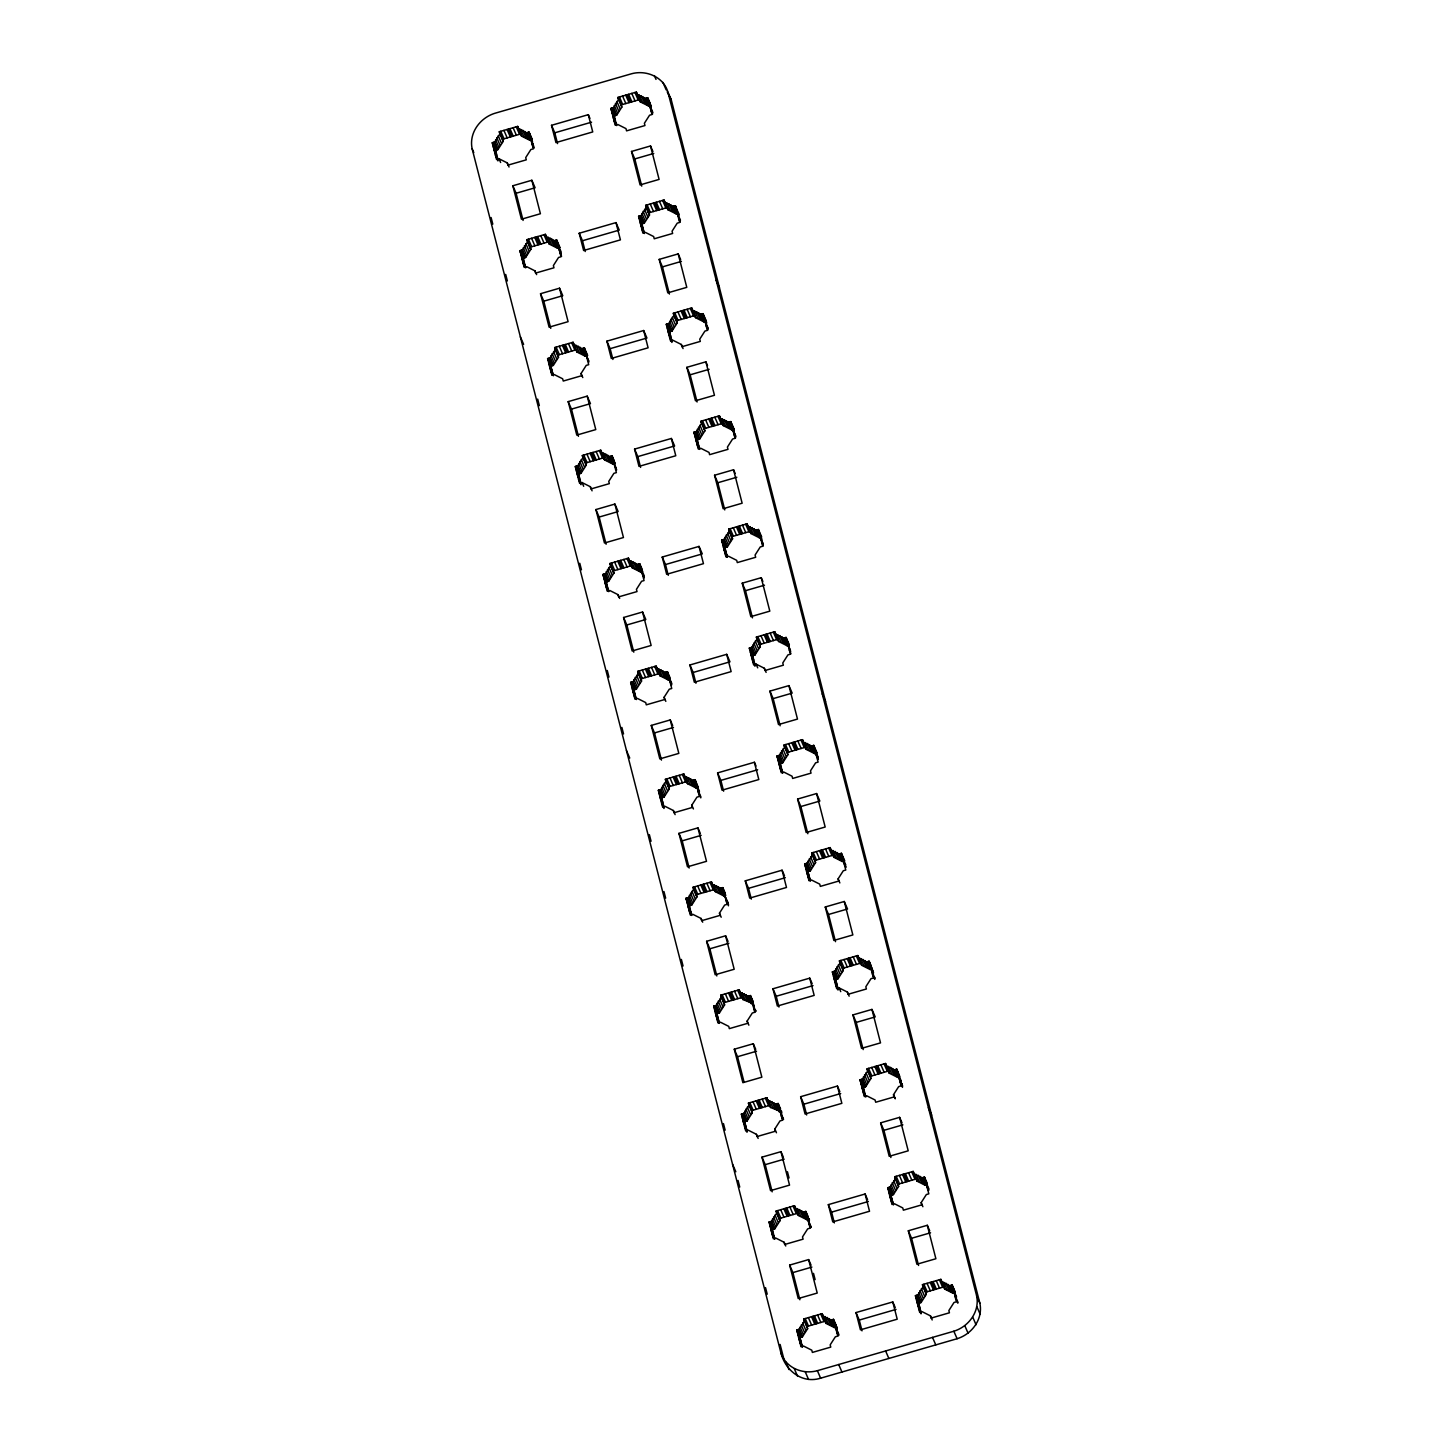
<?xml version="1.0" encoding="UTF-8"?>
<svg xmlns="http://www.w3.org/2000/svg" width="1452" height="1452" viewBox="0 0 1452 1452"><rect width="100%" height="100%" fill="white"/><g stroke="black" fill="none" stroke-linecap="round" stroke-linejoin="round"><path stroke-width="1.5" d="M494.715 142.024L492.264 142.732L495.513 150.228L497.982 149.52L494.715 142.024L499.887 133.947L499.307 131.715L517.711 126.397L521.05 134.237M497.982 149.52L503.136 141.443L502.573 139.21L520.959 133.893L521.54 136.125L529.835 140.299L532.303 139.592L529.054 132.096L526.586 132.804L518.273 128.629L517.711 126.397M522.393 249.962L519.943 250.67L523.192 258.166L525.66 257.44L522.393 249.962L527.566 241.885L526.985 239.634L545.389 234.316L548.929 242.938M525.66 257.44L530.815 249.381L526.985 239.634M613.397 107.702L610.929 108.428L614.196 115.924L616.646 115.198L613.397 107.702L618.552 99.643L617.989 97.393L636.375 92.075L639.715 99.916M616.646 115.198L621.819 107.139L621.238 104.889L639.624 99.571L640.205 101.803L648.518 105.996L650.968 105.27L651.313 106.577L648.046 99.099M550.09 368.264L553.357 375.759L550.871 366.085L553.339 365.378L550.072 357.882L555.245 349.823L554.664 347.572L573.068 342.255L575.591 348.226M553.339 365.378L558.494 357.301L557.931 355.068L576.317 349.75L576.898 351.983L585.21 356.176L587.28 355.558L584.013 348.081M641.076 215.64L638.608 216.348L641.875 223.844L644.325 223.136L641.076 215.64L646.231 207.563L645.668 205.331L664.054 200.013L667.593 208.616M644.325 223.136L649.498 215.059L645.668 205.331M577.751 465.82L575.301 466.528L578.549 474.024L581.018 473.316L577.751 465.82L582.924 457.743L582.343 455.511L600.747 450.193L604.086 458.033M581.018 473.316L586.172 465.239L585.61 463.006L603.996 457.689L604.577 459.921L612.889 464.095L614.958 463.497L611.709 456.001M668.773 333.96L672.022 341.456L669.553 331.782L672.004 331.074L668.755 323.578L673.909 315.501L673.347 313.269L691.733 307.951L695.562 317.679L703.875 321.854L706.325 321.146L703.077 313.65L700.608 314.358L692.314 310.183L691.733 307.951M672.004 331.074L677.177 322.997L676.596 320.765L695 315.429M605.43 573.758L602.979 574.466L606.228 581.962L608.697 581.254L605.43 573.758L610.602 565.681L610.022 563.449L628.426 558.131L631.965 566.734M608.697 581.254L613.869 573.177L610.022 563.449M696.434 431.516L693.965 432.224L697.232 439.72L699.683 438.994L696.434 431.516L701.588 423.44L701.026 421.189L719.412 415.871L722.769 423.712M699.683 438.994L704.855 430.935L704.274 428.685L722.679 423.367L723.241 425.618L731.554 429.792L734.022 429.084L730.755 421.588L728.287 422.296L719.992 418.122L719.412 415.871M633.145 692.078L636.393 699.555L633.907 689.882L636.375 689.174L633.126 681.678L638.281 673.619L637.7 671.368L656.104 666.051L659.444 673.891M636.375 689.174L641.548 681.097L640.967 678.864L659.353 673.547L659.934 675.779L668.247 679.972L670.316 679.373L667.067 671.877M724.112 539.436L721.644 540.144L724.911 547.64L727.361 546.932L724.112 539.436L729.267 531.359L728.704 529.127L747.09 523.809L750.648 532.43M727.361 546.932L732.534 538.855L728.704 529.127M660.805 789.616L658.337 790.324L661.586 797.82L664.054 797.112L660.805 789.616L665.96 781.539L665.379 779.307L683.783 773.989L687.613 783.717L695.925 787.892L697.995 787.293L694.746 779.797M664.054 797.112L669.227 789.035L668.646 786.803L687.032 781.485M751.809 657.756L755.058 665.252L752.59 655.578L755.04 654.87L751.791 647.374L756.946 639.297L756.383 637.065L774.769 631.747L778.127 639.588M755.04 654.87L760.213 646.793L759.632 644.561L778.036 639.243L778.599 641.475L786.911 645.65L788.981 645.051L785.732 637.555M688.484 897.554L686.016 898.262L689.283 905.758L691.733 905.05L688.484 897.554L693.639 889.477L693.076 887.245L711.462 881.927L715.001 890.53M691.733 905.05L696.906 896.973L696.325 894.722L714.711 889.404L715.292 891.655L723.604 895.83L725.673 895.231L722.424 887.735M779.47 755.312L777.001 756.02L780.268 763.516L782.719 762.79L779.47 755.312L784.625 747.236L784.062 744.985L802.448 739.667L806.277 749.413L814.59 753.588L816.677 752.989L813.41 745.493M782.719 762.79L787.892 754.731L787.311 752.481L805.715 747.163M716.181 1015.874L719.43 1023.351L716.961 1013.696L719.412 1012.97L716.163 1005.474L721.317 997.415L720.755 995.164L739.141 989.847L742.48 997.687M719.412 1012.97L724.584 1004.911L724.003 1002.66L742.408 997.342L742.97 999.575L752.517 1003.405M807.149 863.232L804.68 863.958L807.947 871.436L810.416 870.728L807.149 863.232L812.321 855.174L811.741 852.923L830.127 847.605L833.684 856.226M810.416 870.728L815.57 862.651L814.989 860.419L833.394 855.101L833.956 857.333L842.269 861.526L844.356 860.909L841.089 853.431M743.841 1113.412L741.373 1114.12L744.64 1121.616L747.09 1120.908L743.841 1113.412L748.996 1105.335L748.433 1103.103L766.819 1097.785L770.649 1107.513L780.196 1111.343L776.929 1103.847M747.09 1120.908L752.263 1112.831L751.682 1110.598L770.086 1105.281M834.846 981.552L838.113 989.048L835.626 979.374L838.094 978.666L834.827 971.17L840 963.093L839.419 960.861L857.805 955.543L861.163 963.384M838.094 978.666L843.249 970.589L842.668 968.357L861.072 963.039L861.653 965.271L869.948 969.446L872.035 968.847L868.768 961.351M771.538 1231.732L774.787 1239.228L772.319 1229.554L774.769 1228.846L771.52 1221.35L776.675 1213.273L776.112 1211.041L794.498 1205.723L798.037 1214.326M774.769 1228.846L779.942 1220.769L779.361 1218.537L797.765 1213.219L798.328 1215.451L806.64 1219.626L809.109 1218.918L809.436 1220.224L805.461 1211.531M862.506 1079.108L860.038 1079.816L863.305 1087.312L865.773 1086.604L862.506 1079.108L867.679 1071.032L867.098 1068.799L885.484 1063.481L889.332 1073.209L897.626 1077.384L899.714 1076.785L896.447 1069.289M865.773 1086.604L870.928 1078.527L870.365 1076.277L888.751 1070.959M799.199 1329.288L796.731 1329.996L799.998 1337.492L802.448 1336.766L799.199 1329.288L804.354 1321.211L803.791 1318.961L822.177 1313.643L822.758 1315.893L831.052 1320.068L834.319 1327.564L836.788 1326.856L837.114 1328.163L833.865 1320.667M802.448 1336.766L807.621 1328.707L807.04 1326.456L825.444 1321.139M890.203 1197.428L893.47 1204.906L890.983 1195.232L893.452 1194.524L890.185 1187.028L895.358 1178.97L894.777 1176.719L913.181 1171.401L916.72 1180.022M893.452 1194.524L898.606 1186.447L898.044 1184.215L916.43 1178.897L917.011 1181.129L925.305 1185.322L927.392 1184.723L924.125 1177.227M917.864 1294.966L915.413 1295.674L918.662 1303.17L921.131 1302.462L917.864 1294.966L923.036 1286.889L922.456 1284.657L940.86 1279.339L944.199 1287.18M921.131 1302.462L926.285 1294.385L925.723 1292.153L944.109 1286.835L944.689 1289.067L952.984 1293.242L955.071 1292.643L951.804 1285.147M780.777 1352.284C785.223 1367.675 802.593 1374.844 817.367 1370.688L953.837 1331.23C968.738 1326.638 980.009 1311.501 976.597 1295.674L667.956 92.22C663.528 76.829 646.14 69.66 631.366 73.816L494.896 113.274C479.995 117.866 468.742 133.003 472.154 148.83L780.777 1352.284C784.969 1370.143 801.794 1384.119 820.634 1378.184L957.104 1338.726C972.005 1334.134 983.258 1318.997 979.846 1303.17L671.223 99.716L667.956 92.22M550.072 357.882L547.622 358.608L551.905 375.324L554.374 374.616L562.668 378.79L563.249 381.041L581.635 375.723L581.072 373.473L586.227 365.396L588.695 364.688L584.412 347.972L581.943 348.68L573.631 344.505L573.068 342.255M633.126 681.678L630.658 682.404L634.941 699.12L637.41 698.412L645.723 702.587L646.285 704.837L664.689 699.519L664.108 697.269L669.281 689.21L671.731 688.484L667.448 671.768L664.98 672.476L656.685 668.301L656.104 666.051M658.337 790.324L662.62 807.058L665.089 806.35L673.401 810.525L673.964 812.757L692.368 807.439L691.787 805.207L696.96 797.13L699.41 796.422L695.127 779.688L692.658 780.414L684.364 776.221L683.783 773.989M686.016 898.262L690.299 914.996L692.767 914.288L701.08 918.463L701.643 920.695L720.047 915.377L719.466 913.145L724.639 905.068L727.089 904.36L722.806 887.626L720.337 888.334L712.043 884.159L711.462 881.927M804.68 863.958L808.982 880.674L811.432 879.966L819.745 884.141L820.326 886.392L838.712 881.074L838.131 878.823L843.303 870.746L845.772 870.038L841.47 853.322L839.02 854.03L830.707 849.856L830.127 847.605M716.163 1005.474L713.694 1006.2L717.978 1022.916L720.446 1022.208L728.759 1026.382L729.321 1028.633L747.726 1023.315L747.145 1021.065L752.317 1013.006L754.768 1012.28L750.484 995.564L748.016 996.272L739.721 992.097L739.141 989.847M741.373 1114.12L745.675 1130.854L748.125 1130.146L756.438 1134.321L757 1136.571L775.404 1131.235L774.823 1129.003L779.996 1120.926L782.447 1120.218L778.163 1103.484L775.695 1104.21L767.4 1100.017L766.819 1097.785M860.038 1079.816L864.339 1096.55L866.79 1095.824L875.102 1100.017L875.683 1102.249L894.069 1096.932L893.506 1094.699L898.661 1086.622L901.129 1085.914L896.828 1069.18L894.378 1069.888L886.065 1065.714L885.484 1063.481M890.185 1187.028L887.735 1187.754L892.018 1204.47L894.486 1203.762L902.781 1207.937L903.362 1210.188L921.748 1204.87L921.185 1202.619L926.34 1194.56L928.808 1193.834L924.507 1177.118L922.056 1177.826L913.744 1173.652L913.181 1171.401M588.314 114.672L592.743 131.932L555.953 142.586L551.524 125.308L588.314 114.672L589.948 118.411M636.375 92.075L636.956 94.326L645.251 98.5L647.719 97.792L650.169 103.401M551.524 125.308L554.791 132.804L591.563 122.168M509.035 167.034L507.311 162.933L499.016 158.758L496.548 159.466L492.264 142.732M512.846 185.765L531.849 180.266L535.098 187.762L516.113 193.261L512.846 185.765L521.431 219.216L540.416 213.734L531.849 180.266M650.514 145.962L659.099 179.413L640.096 184.912L631.529 151.444L650.514 145.962L652.946 151.589M631.529 151.444L634.778 158.94L653.763 153.458M530.252 247.13L548.638 241.812L549.219 244.063L557.514 248.238L559.601 247.639L556.334 240.143M579.203 233.246L615.993 222.61L619.242 230.106L582.47 240.742L579.203 233.246L583.631 250.506L620.421 239.87L615.993 222.61M648.917 212.827L667.321 207.509L667.884 209.741L676.196 213.916L678.647 213.208M545.389 234.316L545.952 236.567L554.265 240.742L556.733 240.034L559.982 247.53M664.054 200.013L664.635 202.245L672.929 206.438L675.398 205.712L678.991 214.515M540.525 293.703L559.528 288.204L562.777 295.7L543.792 301.181L540.525 293.703L549.11 327.154L568.095 321.672L559.528 288.204M678.193 253.9L686.778 287.351L667.793 292.85L659.208 259.382L678.193 253.9L680.643 259.509M659.208 259.382L662.457 266.878L681.442 261.378M606.882 341.166L643.672 330.53L646.939 338.026L610.149 348.661L606.882 341.166L611.31 358.444L648.1 347.808L643.672 330.53M683.057 348.589L681.351 344.487L673.038 340.312L670.57 341.02L666.287 324.286L668.755 323.578M568.204 401.623L587.207 396.142L590.456 403.638L571.471 409.119L568.204 401.623L576.789 435.092L595.774 429.592L587.207 396.142M705.872 361.82L714.457 395.289L695.472 400.77L686.887 367.32L705.872 361.82L707.505 365.577M686.887 367.32L690.136 374.816L709.12 369.316M634.56 449.104L671.35 438.468L674.617 445.964L637.827 456.6L634.56 449.104L638.989 466.382L675.779 455.746L671.35 438.468M600.747 450.193L601.309 452.425L609.622 456.6L612.091 455.892L613.706 459.649M592.071 490.83L590.347 486.729L582.052 482.554L579.584 483.262L575.301 466.528M595.901 509.561L614.886 504.062L618.135 511.558L599.15 517.057L595.901 509.561L604.468 543.012L623.452 537.53L614.886 504.062M733.55 469.758L742.135 503.209L723.15 508.708L714.565 475.24L733.55 469.758L735.184 473.497M714.565 475.24L717.814 482.736L736.817 477.254M613.288 570.926L631.674 565.608L632.255 567.859L640.568 572.034L642.637 571.435L639.388 563.939M731.953 536.623L750.357 531.305L750.92 533.537L759.233 537.712L761.701 537.004L758.434 529.508L755.966 530.234L747.671 526.041L747.09 523.809M662.239 557.042L699.029 546.406L702.296 553.902L665.506 564.538L662.239 557.042L666.668 574.302L703.458 563.666L699.029 546.406M628.426 558.131L628.988 560.363L637.301 564.538L639.769 563.83L642.201 569.456M623.58 617.499L642.564 612L645.813 619.496L626.828 624.977L623.58 617.499L632.146 650.95L651.131 645.468L642.564 612M761.229 577.696L769.814 611.147L750.829 616.646L742.244 583.178L761.229 577.696L762.863 581.435M742.244 583.178L745.493 590.674L764.496 585.192M689.918 664.98L726.708 654.326L729.975 661.822L693.185 672.457L689.918 664.98L694.346 682.24L731.136 671.604L726.708 654.326M766.111 672.385L764.387 668.283L756.075 664.108L753.624 664.816L749.323 648.082L751.791 647.374M774.769 631.747L775.35 633.98L783.663 638.154L786.113 637.446L789.38 644.942M670.243 719.938L678.828 753.388L659.825 758.888L651.258 725.419L670.243 719.938L672.675 725.546M769.923 691.116L788.908 685.616L792.175 693.112L773.172 698.612L769.923 691.116L778.508 724.566L797.493 719.085L788.908 685.616M651.258 725.419L654.507 732.915L673.492 727.434M754.387 762.264L758.815 779.543L722.025 790.178L717.597 772.9L754.387 762.264L756.02 766.021M802.448 739.667L803.029 741.918L811.341 746.092L813.792 745.384L817.059 752.88M717.597 772.9L720.864 780.396L757.654 769.76M697.922 827.876L706.507 861.326L687.504 866.808L678.937 833.357L697.922 827.876L700.354 833.484M797.602 799.054L816.587 793.554L819.854 801.05L800.869 806.532L797.602 799.054L806.187 832.504L825.172 827.023L816.587 793.554M678.937 833.357L682.186 840.853L701.171 835.354M782.065 870.202L786.494 887.462L749.704 898.098L745.275 880.838L782.065 870.202L784.516 875.81M745.275 880.838L748.542 888.334L785.332 877.698M725.601 935.796L734.186 969.264L715.183 974.746L706.616 941.295L725.601 935.796L728.033 941.422M825.28 906.974L844.265 901.492L847.532 908.988L828.548 914.47L825.28 906.974L833.865 940.442L852.85 934.943L844.265 901.492M706.616 941.295L709.865 948.791L728.85 943.292M809.744 978.14L814.173 995.4L777.383 1006.036L772.954 988.776L809.744 978.14L812.194 983.748M849.148 996.181L847.423 992.079L839.111 987.904L836.661 988.612L832.359 971.878L834.827 971.17M857.805 955.543L858.386 957.776L866.699 961.95L869.149 961.242L870.783 964.999M772.954 988.776L776.221 996.253L813.011 985.618M753.279 1043.734L761.864 1077.184L742.88 1082.684L734.295 1049.215L753.279 1043.734L755.73 1049.36M852.959 1014.912L871.944 1009.412L875.211 1016.908L856.226 1022.408L852.959 1014.912L861.544 1048.362L880.529 1042.881L871.944 1009.412M734.295 1049.215L737.543 1056.711L756.528 1051.23M837.423 1086.06L841.851 1103.338L805.061 1113.974L800.633 1096.696L837.423 1086.06L839.873 1091.686M800.633 1096.696L803.9 1104.192L840.69 1093.556M780.958 1151.672L789.543 1185.122L770.558 1190.622L761.973 1157.153L780.958 1151.672L783.408 1157.28M899.623 1117.35L908.208 1150.819L889.223 1156.3L880.638 1122.85L899.623 1117.35L902.073 1122.977M761.973 1157.153L765.222 1164.649L784.207 1159.15M880.638 1122.85L883.905 1130.328L902.89 1124.846M865.102 1193.998L869.53 1211.258L832.758 1221.894L828.33 1204.634L865.102 1193.998L867.552 1199.624M785.75 1245.997L784.116 1242.259L775.804 1238.084L773.353 1238.792L769.052 1222.058L771.52 1221.35M794.498 1205.723L795.079 1207.955L803.373 1212.13L805.842 1211.422L808.292 1217.048M828.33 1204.634L831.579 1212.13L868.369 1201.494M808.637 1259.592L817.222 1293.06L798.237 1298.542L789.652 1265.091L808.637 1259.592L811.087 1265.218M927.302 1225.288L935.887 1258.739L916.902 1264.238L908.317 1230.77L927.302 1225.288L929.752 1230.897M789.652 1265.091L792.901 1272.587L811.904 1267.088M908.317 1230.77L911.584 1238.266L930.569 1232.784M892.78 1301.936L897.209 1319.196L860.437 1329.832L856.008 1312.572L892.78 1301.936L895.231 1307.544M831.052 1320.068L833.521 1319.36L835.971 1324.968M940.86 1279.339L941.422 1281.572L949.735 1285.746L952.185 1285.038L954.636 1290.665M856.008 1312.572L859.257 1320.068L896.047 1309.414M536.623 274.61L534.989 270.871L526.695 266.678L524.226 267.404L519.943 250.67M619.659 598.405L618.044 594.667L609.731 590.474L607.263 591.2L602.979 574.466M932.184 1319.977L930.46 1315.875L922.165 1311.701L919.697 1312.408L915.413 1295.674M822.467 1314.768L826.007 1323.389L834.319 1327.564M667.194 91.857L671.223 99.716M662.929 82.401L666.196 89.879M654.38 75.649L656.014 79.406M647.338 97.901L649.77 103.509M648.79 101.967L651.24 107.593M649.534 104.853L652.783 112.33M646.485 98.137L649.752 105.633M649.861 106.159L651.494 109.898M650.206 107.466L652.638 113.074M645.632 98.391L648.899 105.887M650.932 110.334L652.565 114.073M645.251 98.5L648.518 105.996M643.454 97.066L646.703 104.562M641.439 95.886L644.706 103.364M639.261 94.961L642.528 102.457M636.666 93.2L640.205 101.803M634.941 92.492L638.19 99.988M716.181 280.254L719.448 287.75M631.783 93.418L635.032 100.896M628.607 94.326L631.874 101.822M627.173 94.743L630.44 102.239M675.017 205.821L677.449 211.447M676.469 209.905L678.919 215.513M674.164 206.075L680.462 220.268M625.739 95.16L629.006 102.656M677.884 215.386L680.316 221.013M673.329 206.311L676.578 213.807M678.61 218.272L680.244 222.011M672.929 206.438L676.196 213.916M671.133 205.004L674.381 212.482M622.581 96.068L625.83 103.564M669.118 203.806L672.385 211.302M666.94 202.899L670.207 210.377M619.423 96.975L622.672 104.471M664.544 201.901L667.884 209.741M617.989 97.393L621.329 105.234M662.62 200.43L665.869 207.926M618.262 98.518L621.819 107.139M616.864 101.44L620.131 108.936M659.462 201.338L662.711 208.834M615.43 103.401L618.679 110.897M614.269 105.506L617.517 113.002M656.286 202.264L659.553 209.741M654.852 202.681L658.119 210.159M702.695 313.759L706.67 322.453M612.998 107.829L616.265 115.307M704.147 317.825L706.598 323.451M701.842 314.013L708.14 328.206M612.163 108.065L615.412 115.561M653.418 203.08L656.685 210.576M705.218 322.017L707.995 328.951M701.007 314.249L704.256 321.745M706.289 326.192L707.923 329.949M611.31 108.319L614.577 115.797M700.608 314.358L703.875 321.854M611.256 109.735L614.523 117.231M612 112.603L615.267 120.099M698.811 312.924L702.06 320.42M612.744 115.488L616.338 124.273M613.416 118.102L616.664 125.58L614.196 115.924M614.142 120.97L615.775 124.709M650.26 204.006L653.509 211.502M696.797 311.744L700.064 319.24M694.619 310.819L697.886 318.315M647.102 204.913L650.351 212.409M692.023 309.058L695.562 317.679M645.759 205.676L649.407 214.714M690.299 308.368L693.548 315.846M646.231 207.563L649.498 215.059M644.543 209.378L647.81 216.856M687.141 309.276L690.39 316.772M643.109 211.339L646.358 218.835M641.947 213.426L645.196 220.922M683.983 310.183L687.232 317.679M682.531 310.601L685.798 318.097M731.1 422.895L734.349 430.391M640.695 215.749L643.944 223.245M730.374 421.697L733.623 429.193M731.826 425.763L734.276 431.389M732.57 428.649L735.819 436.126M639.842 216.003L643.091 223.499M681.097 311.018L684.364 318.514M729.521 421.933L732.788 429.429M732.897 429.955L735.347 435.564M733.242 431.262L735.674 436.87M733.968 434.13L735.601 437.869M638.989 216.239L642.256 223.735M728.686 422.187L731.935 429.683M728.287 422.296L731.554 429.792M638.953 217.655L642.201 225.151M639.679 220.541L642.946 228.037M726.49 420.862L729.739 428.358M640.423 223.408L643.672 230.904M640.749 224.715L644.343 233.518L641.875 223.844M641.82 228.908L643.454 232.647M677.939 311.926L681.206 319.422M724.475 419.682L727.742 427.178M722.297 418.757L725.564 426.253M674.781 312.852L678.03 320.347M719.702 416.996L723.15 425.255M719.992 418.122L723.241 425.618M673.347 313.269L676.886 321.872M717.978 416.288L721.227 423.784M673.819 315.157L677.177 322.997M672.222 317.298L675.489 324.794M714.82 417.214L718.068 424.692M670.788 319.259L674.055 326.754M669.626 321.364L672.875 328.86M711.662 418.122L714.91 425.618M710.21 418.539L713.476 426.035M758.053 529.635L761.302 537.113M668.374 323.687L671.623 331.183M759.505 533.701L761.955 539.309M667.521 323.923L670.77 331.419M757.2 529.871L763.026 543.502M708.776 418.956L712.043 426.452M760.921 539.182L763.353 544.809M666.668 324.177L669.935 331.673M756.365 530.125L759.614 537.603M761.647 542.068L763.28 545.807M755.966 530.234L759.233 537.712M666.287 324.286L669.88 333.089M667.357 328.479L670.624 335.957M668.101 331.346L671.35 338.842M754.169 528.8L757.418 536.278M668.428 332.653L671.695 340.149M669.499 336.828L671.949 342.454M705.618 419.864L708.885 427.36M752.154 527.602L755.421 535.098M749.976 526.695L753.243 534.191M822.268 693.947L825.535 701.443M702.459 420.79L705.708 428.267M747.58 525.697L750.92 533.537M701.026 421.189L704.365 429.03M701.316 422.314L704.855 430.935M745.656 524.226L748.923 531.722M699.9 425.236L703.167 432.732M742.498 525.134L745.747 532.63M698.466 427.197L701.733 434.692M697.305 429.302L700.554 436.798M739.34 526.06L742.589 533.556M737.888 526.477L741.155 533.955M696.053 431.625L699.301 439.121M787.184 641.639L788.817 645.378M784.879 637.809L790.378 650.133M695.199 431.861L698.448 439.357M736.454 526.876L739.721 534.372M788.255 645.813L790.705 651.44M784.044 638.045L787.293 645.541M789.325 649.988L790.959 653.745M694.346 432.115L697.613 439.593M783.663 638.154L786.911 645.65M694.31 433.531L697.559 441.027M695.036 436.399L698.303 443.895M781.848 636.72L785.096 644.216M695.78 439.284L699.029 446.762M696.107 440.591L699.701 449.376L697.232 439.72M697.178 444.766L698.811 448.505M733.296 527.802L736.563 535.298M779.833 635.54L783.1 643.036M777.655 634.615L780.922 642.111M730.138 528.71L733.387 536.205M775.059 632.854L778.599 641.475M728.795 529.472L732.443 538.51M773.335 632.164L776.602 639.642M729.267 531.359L732.534 538.855M727.579 533.174L730.846 540.652M770.177 633.072L773.426 640.568M726.145 535.135L729.412 542.631M724.984 537.24L728.251 544.718M767.019 633.98L770.268 641.475M765.585 634.397L768.834 641.893M723.731 539.545L726.98 547.041M814.862 749.559L818.129 757.055M815.607 752.445L818.057 758.053M722.878 539.799L726.145 547.295M764.133 634.814L767.4 642.31M812.557 745.729L815.824 753.225M815.933 753.751L818.383 759.36M816.278 755.058L817.912 758.797M722.025 540.035L725.292 547.531M811.722 745.983L814.971 753.479M811.341 746.092L814.59 753.588M721.989 541.451L725.238 548.947M722.715 544.337L725.982 551.833M723.459 547.204L726.708 554.7M809.526 744.658L812.775 752.154M723.786 548.511L727.053 556.007M724.131 549.818L727.379 557.314L724.911 547.64M724.875 552.704L726.49 556.443M760.975 635.74L764.242 643.218M807.512 743.478L810.779 750.974M805.352 742.553L808.601 750.049M757.817 636.648L761.066 644.143M802.539 740.03L806.187 749.05M803.029 741.918L806.277 749.413M756.383 637.065L759.922 645.668M801.014 740.084L804.281 747.58M756.855 638.953L760.213 646.793M755.258 641.094L758.525 648.59M797.856 741.01L801.105 748.506M753.824 643.054L757.091 650.55M752.662 645.16L755.929 652.656M794.698 741.918L797.947 749.413M529.381 133.403L531.831 139.029M528.655 132.205L531.922 139.701M530.125 136.288L532.557 141.897M530.851 139.156L533.301 144.783M793.264 742.335L796.513 749.831M841.47 853.322L844.737 860.8M527.82 132.459L531.069 139.955M531.196 140.463L533.628 146.089M531.523 141.77L533.973 147.396M751.41 647.483L754.659 654.979M842.541 857.497L845.808 864.993M526.967 132.695L530.234 140.191M532.267 144.637L533.9 148.394M840.236 853.667L846.062 867.298M526.586 132.804L529.835 140.299M750.557 647.737L753.824 655.215M791.812 742.752L795.079 750.248M843.957 862.978L845.59 866.735M749.704 647.973L752.971 655.469M839.401 853.921L842.65 861.399M524.771 131.37L528.038 138.866M839.02 854.03L842.269 861.526M749.323 648.082L752.916 656.885M756.075 664.108L757.708 667.847M750.394 652.275L753.661 659.752M837.205 852.596L840.454 860.092M522.774 130.19L526.023 137.686M751.138 655.142L754.731 663.945M752.553 660.624L754.986 666.25M788.654 743.66L791.921 751.156M835.19 851.398L838.457 858.894M520.596 129.264L523.845 136.76M833.031 850.491L836.279 857.987M517.983 127.504L521.54 136.125M785.496 744.586L788.763 752.063M516.259 126.814L519.526 134.292M830.617 849.493L833.956 857.333M784.062 744.985L787.401 752.844M784.352 746.11L787.892 754.731M828.693 848.022L831.96 855.518M513.101 127.722L516.367 135.218M782.937 749.032L786.204 756.528M825.535 848.93L828.783 856.426M838.131 878.823L839.855 882.925M781.503 750.993L784.77 758.488M509.942 128.629L513.209 136.125M780.341 753.098L783.608 760.594M822.376 849.856L825.625 857.352M508.509 129.046L511.757 136.542M557.804 244.208L561.053 251.704M820.943 850.273L824.192 857.751M555.499 240.379L561.307 254.009M869.494 962.549L871.926 968.175M507.075 129.464L510.324 136.96M559.202 249.708L560.835 253.447M779.089 755.421L782.338 762.917M559.946 252.575L561.579 256.332M870.22 965.435L873.487 972.913L872.743 970.045M554.646 240.633L557.913 248.129M867.915 961.605L873.414 973.929M554.265 240.742L557.514 248.238M778.236 755.657L781.503 763.153M819.491 850.69L822.758 858.168M871.309 969.609L874.884 978.412L874.558 977.105M867.08 961.841L870.329 969.337M872.38 973.784L874.812 979.41M777.401 755.911L780.65 763.407M552.45 239.308L555.717 246.804M866.699 961.95L869.948 969.446M777.346 757.327L780.595 764.823M778.072 760.195L781.339 767.691M503.917 130.39L507.165 137.867M864.884 960.516L868.151 968.012M550.453 238.128L553.702 245.624M778.817 763.08L782.083 770.576M779.161 764.387L782.737 773.19L780.268 763.516M928.372 1107.64L931.621 1115.118M780.232 768.562L781.848 772.319M816.333 851.598L819.6 859.094M862.869 959.336L866.136 966.832M548.275 237.202L551.524 244.698M860.709 958.429L863.958 965.907M500.74 131.297L504.007 138.793M545.861 236.222L549.219 244.063M813.174 852.505L816.441 860.001M499.307 131.715L502.664 139.555M543.955 234.734L547.204 242.23M858.096 956.668L861.653 965.271M499.597 132.822L503.136 141.443M811.741 852.923L815.28 861.544M856.371 955.961L859.638 963.456M812.231 854.811L815.57 862.651M498.199 135.744L501.448 143.24M540.779 235.66L544.046 243.156M810.615 856.97L813.882 864.448M853.213 956.868L856.48 964.364M496.765 137.704L500.014 145.2M809.181 858.931L812.448 866.427M495.586 139.809L498.853 147.305M537.621 236.567L540.888 244.063M808.02 861.036L811.287 868.514M850.055 957.776L853.304 965.271M536.187 236.985L539.436 244.48M584.412 347.972L587.661 355.45M494.333 142.133L497.6 149.629M848.621 958.193L851.87 965.689M583.178 348.317L588.659 360.64M896.828 1069.18L899.605 1076.113M493.48 142.387L496.747 149.865M534.753 237.402L538.002 244.898M586.554 356.321L588.986 361.947M806.767 863.341L810.016 870.837M897.899 1073.355L901.166 1080.851M582.325 348.571L585.592 356.049M898.643 1076.241L901.093 1081.849M492.645 142.623L495.894 150.119M581.943 348.68L585.21 356.176M805.914 863.595L809.181 871.091M847.188 958.61L850.436 966.106M895.612 1069.525L898.861 1077.021M898.988 1077.547L902.236 1085.043M899.314 1078.854L902.581 1086.35L901.91 1083.736M492.591 144.038L495.858 151.534M499.016 158.758L500.631 162.497M900.058 1081.722L902.491 1087.348M493.335 146.924L496.584 154.402M805.08 863.831L808.328 871.327M894.759 1069.779L898.008 1077.275M580.128 347.246L583.395 354.742M894.378 1069.888L897.626 1077.384M494.061 149.792L497.655 158.595M805.025 865.265L808.274 872.743M494.733 152.406L498 159.901L495.513 150.228M805.751 868.133L809.018 875.629M495.477 155.273L497.927 160.9M531.595 238.31L534.844 245.805M806.495 871L809.762 878.496M892.563 1068.454L895.83 1075.95M578.132 346.066L581.381 353.544M806.84 872.307L810.089 879.803M807.167 873.614L810.434 881.11L807.947 871.436M807.911 876.5L809.526 880.239M844.011 959.536L847.278 967.014M890.566 1067.274L893.815 1074.77M575.954 345.14L579.203 352.636M528.419 239.235L531.686 246.713M888.388 1066.349L891.637 1073.845M573.358 343.38L576.898 351.983M840.853 960.444L844.12 967.939M885.575 1063.826L889.241 1072.847M527.076 239.997L530.724 249.018M571.634 342.672L574.883 350.168M886.065 1065.714L889.332 1073.209M527.566 241.885L530.815 249.381M839.419 960.861L842.959 969.464M884.05 1063.88L887.317 1071.376M839.909 962.749L843.249 970.589M525.878 243.682L529.127 251.178M568.458 343.579L571.725 351.075M581.072 373.473L582.797 377.574M838.294 964.89L841.561 972.386M880.892 1064.806L884.159 1072.302M524.444 245.642L527.693 253.138M893.506 1094.699L895.122 1098.438M893.597 1095.044L895.212 1098.783M836.86 966.869L840.127 974.346M523.283 247.748L526.532 255.243M565.3 344.505L568.567 352.001M835.699 968.956L838.966 976.452M877.734 1065.714L880.983 1073.209M563.866 344.923L567.133 352.4M612.417 457.199L614.868 462.825M522.012 250.071L525.279 257.567M976.597 1295.674L979.846 1303.17M613.161 460.084L614.795 463.823M613.887 462.952L616.338 468.579M876.3 1066.131L879.549 1073.627M924.507 1177.118L926.957 1182.727M521.177 250.307L524.426 257.803M562.432 345.34L565.681 352.818M610.856 456.255L614.105 463.751M614.232 464.259L616.683 469.885M834.446 971.279L837.695 978.775M925.596 1181.293L928.844 1188.789M520.324 250.561L523.573 258.057M610.003 456.491L613.27 463.987M923.29 1177.463L928.772 1189.787M609.622 456.6L612.889 464.095M833.593 971.533L836.86 979.011M874.866 1066.548L878.115 1074.044M926.993 1186.774L928.627 1190.531M520.27 251.976L523.537 259.472M832.758 971.769L836.007 979.265M922.437 1177.717L925.686 1185.195M521.014 254.844L524.263 262.34M607.807 455.166L611.074 462.662M922.056 1177.826L925.305 1185.322M521.74 257.73L525.007 265.226M832.359 971.878L835.953 980.681M839.111 987.904L840.744 991.643M522.085 259.037L525.678 267.84L523.192 258.166M833.448 976.071L836.697 983.548M523.156 263.211L524.789 266.968M559.274 346.248L562.523 353.743M920.241 1176.392L923.508 1183.888M976.942 1306.854L980.209 1314.332M605.811 453.986L609.06 461.482M834.174 978.938L837.768 987.741M472.154 148.83L473.788 152.587M835.59 984.438L838.022 990.046M871.69 1067.456L874.957 1074.952M918.245 1175.212L921.494 1182.69M603.633 453.078L606.9 460.556M916.067 1174.287L919.316 1181.783M556.098 347.155L559.365 354.651M601.037 451.318L604.486 459.576M601.309 452.425L604.577 459.921M868.532 1068.382L871.799 1075.859M554.664 347.572L558.221 356.194M599.313 450.61L602.562 458.106M913.653 1173.289L917.011 1181.129M555.154 349.46L558.494 357.301M867.098 1068.799L870.438 1076.64M867.388 1069.906L870.928 1078.527M911.729 1171.818L914.996 1179.314M553.557 351.62L556.806 359.098M972.786 1317.254L976.053 1324.75M596.137 451.518L599.404 459.014M865.991 1072.828L869.24 1080.324M552.123 353.58L555.372 361.076M908.571 1172.726L911.838 1180.222M921.185 1202.619L922.891 1206.721M864.539 1074.789L867.806 1082.284M550.961 355.686L554.21 363.163M592.979 452.425L596.246 459.921M863.377 1076.894L866.644 1084.39M905.413 1173.652L908.662 1181.148M591.545 452.842L594.812 460.338M549.691 357.991L552.958 365.487M640.84 568.004L644.089 575.5M903.979 1174.069L907.228 1181.565M548.856 358.245L552.105 365.741M638.535 564.193L644.361 577.805M952.53 1286.345L954.98 1291.971M590.111 453.26L593.36 460.756M642.238 573.504L643.871 577.243M862.125 1079.217L865.374 1086.713M953.274 1289.231L956.523 1296.727M548.003 358.481L551.252 365.977M637.682 564.429L640.949 571.925M954 1292.098L956.451 1297.725M637.301 564.538L640.568 572.034M861.272 1079.453L864.539 1086.949M902.545 1174.486L905.794 1181.964M950.969 1285.401L954.218 1292.897M547.622 358.608L551.216 367.392M954.672 1294.712L957.939 1302.208M950.116 1285.637L953.383 1293.133M955.416 1297.598L957.848 1303.206M548.693 362.782L551.942 370.278M860.437 1079.707L863.686 1087.203M549.419 365.65L552.686 373.146M635.486 563.104L638.753 570.6M949.735 1285.746L952.984 1293.242M549.763 366.957L553.012 374.453M860.383 1081.123L863.631 1088.619M861.127 1083.991L864.376 1091.487M550.834 371.149L552.468 374.888M586.953 454.186L590.202 461.663M947.92 1284.312L951.187 1291.808M633.489 561.924L636.738 569.42M861.853 1086.876L865.12 1094.372M862.198 1088.183L865.791 1096.986L863.305 1087.312M863.268 1092.358L864.902 1096.115M899.369 1175.394L902.636 1182.89M964.836 1325.767L968.103 1333.263M945.924 1283.132L949.172 1290.628M631.311 560.998L634.578 568.494M943.746 1282.225L946.994 1289.703M583.795 455.093L587.044 462.589M628.916 560.018L632.255 567.859M896.211 1176.302L899.478 1183.797M582.343 455.511L585.7 463.351M941.132 1280.464L944.689 1289.067M582.633 456.636L586.172 465.239M626.992 558.53L630.241 566.026M894.777 1176.719L898.316 1185.34M939.408 1279.756L942.675 1287.252M895.267 1178.607L898.606 1186.447M581.236 459.54L584.484 467.036M623.815 559.456L627.082 566.952M893.67 1180.766L896.919 1188.262M936.25 1280.664L939.517 1288.16M579.802 461.518L583.051 468.996M892.218 1182.727L895.485 1190.223M578.64 463.605L581.889 471.101M620.657 560.363L623.924 567.859M891.056 1184.832L894.323 1192.31M933.091 1281.59L936.358 1289.067M619.224 560.781L622.491 568.277M667.448 671.768L669.88 677.376M953.837 1331.23L957.104 1338.726M577.37 465.929L580.637 473.425M668.519 675.942L671.768 683.438M666.214 672.113L671.695 684.437M931.658 1281.989L934.907 1289.485M520.379 336.882L523.627 344.36M576.535 466.183L579.784 473.661M617.79 561.198L621.039 568.694M669.59 680.117L671.55 685.181M889.804 1187.155L893.053 1194.633M665.361 672.367L668.628 679.845M575.682 466.419L578.931 473.915M888.951 1187.391L892.218 1194.887M930.224 1282.406L933.473 1289.902M664.98 672.476L668.247 679.972M575.627 467.834L578.894 475.33M582.052 482.554L583.686 486.293M576.371 470.72L579.62 478.216M888.116 1187.627L891.365 1195.123M663.183 671.042L666.432 678.538M577.116 473.588L580.364 481.084M887.735 1187.754L891.31 1196.539M577.442 474.895L581.036 483.697L578.549 474.024M888.805 1191.929L892.054 1199.425M578.513 479.087L580.963 484.696M614.632 562.106L617.88 569.601M889.532 1194.796L892.798 1202.292M661.168 669.862L664.417 677.34M889.876 1196.103L893.125 1203.599M890.947 1200.296L892.581 1204.035M927.048 1283.332L930.315 1290.81M658.99 668.936L662.257 676.432M611.473 563.031L614.722 570.509M656.395 667.176L659.934 675.779M923.889 1284.24L927.156 1291.736M610.112 563.793L613.779 572.814M654.67 666.468L657.919 673.964M610.602 565.681L613.869 573.177M922.456 1284.657L925.813 1292.498M922.746 1285.782L926.285 1294.385M608.914 567.478L612.163 574.974M651.512 667.375L654.761 674.871M664.108 697.269L665.833 701.37M921.348 1288.686L924.597 1296.182M607.481 569.438L610.729 576.934M919.915 1290.665L923.163 1298.142M606.319 571.543L609.568 579.039M648.336 668.301L651.603 675.797M918.735 1292.752L922.002 1300.248M646.902 668.719L650.169 676.215M695.127 779.688L697.904 786.621M605.048 573.867L608.315 581.363M696.198 783.88L699.447 791.376M696.942 786.748L699.374 792.375M604.213 574.103L607.462 581.599M645.468 669.136L648.717 676.614M693.893 780.051L697.16 787.547M697.269 788.055L698.902 791.812M697.613 789.362L700.862 796.858M917.482 1295.075L920.75 1302.571M698.339 792.247L700.79 797.856M603.36 574.357L606.627 581.853M693.04 780.287L696.307 787.783M692.658 780.414L695.925 787.892M916.629 1295.329L919.896 1302.825M603.306 575.772L606.573 583.268M604.05 578.64L607.299 586.136M915.795 1295.565L919.043 1303.061M604.794 581.526L608.043 589.022M690.862 778.98L694.11 786.458M605.121 582.833L608.388 590.329M915.74 1296.981L919.007 1304.477M605.466 584.14L608.715 591.636L606.228 581.962M916.484 1299.867L919.733 1307.363M606.192 587.007L607.825 590.764M642.31 670.044L645.559 677.539M932.511 1337.401L935.778 1344.897M688.847 777.782L692.114 785.278M917.21 1302.734L920.804 1311.537M917.882 1305.348L921.149 1312.844L918.662 1303.17M918.626 1308.234L921.058 1313.842M686.669 776.874L689.936 784.352M639.152 670.951L642.401 678.447M683.874 774.333L687.522 783.372M684.364 776.221L687.613 783.717M637.7 671.368L641.258 679.99M682.349 774.406L685.598 781.902M638.19 673.256L641.548 681.097M636.593 675.416L639.842 682.912M679.191 775.314L682.44 782.809M691.787 805.207L693.421 808.945M635.159 677.376L638.408 684.872M633.998 679.482L637.246 686.959M676.015 776.239L679.282 783.717M674.581 776.638L677.848 784.134M722.806 887.626L725.256 893.252M632.727 681.805L635.994 689.283M723.876 891.8L725.51 895.557M721.571 887.989L728.214 903.489L727.869 902.182M631.892 682.041L635.141 689.537M673.147 777.056L676.414 784.552M725.292 897.3L728.541 904.796M631.039 682.295L634.306 689.773M720.718 888.225L723.985 895.721M726.018 900.167L728.468 905.794M720.337 888.334L723.604 895.83M630.658 682.404L634.252 691.188M631.729 686.578L634.996 694.074M718.54 886.9L721.789 894.396M632.473 689.446L636.067 698.249M633.871 694.945L635.504 698.684M669.989 777.982L673.238 785.478M716.526 885.72L719.793 893.216M714.348 884.794L717.615 892.29M666.831 778.889L670.08 786.385M711.952 883.814L715.292 891.655M665.379 779.307L668.737 787.147M665.669 780.432L669.227 789.035M710.028 882.344L713.277 889.822M664.272 783.336L667.539 790.832M706.87 883.252L710.119 890.748M719.466 913.145L721.19 917.228M662.838 785.314L666.087 792.792M673.401 810.525L675.107 814.626M661.676 787.401L664.925 794.897M703.694 884.159L706.961 891.655M702.26 884.577L705.527 892.072M750.484 995.564L752.935 1001.172M750.811 996.871L753.261 1002.479M660.406 789.725L663.673 797.221M750.103 995.673L754.005 1005.365M749.25 995.909L753.915 1006.363M659.571 789.979L662.82 797.475M700.826 884.994L704.093 892.49M752.626 1003.931L755.893 1011.409L755.548 1010.102M748.415 996.163L751.664 1003.659M753.697 1008.105L755.33 1011.844M658.718 790.215L661.985 797.711M748.016 996.272L751.283 1003.768M658.663 791.63L661.93 799.126M659.408 794.516L662.675 802.012M746.219 994.838L749.468 1002.334M660.152 797.384L663.401 804.88M660.478 798.691L664.072 807.493L661.586 797.82M661.549 802.883L664 808.492M697.668 885.902L700.917 893.397M744.204 993.658L747.471 1001.136M742.026 992.732L745.293 1000.228M694.51 886.827L697.759 894.323M739.431 990.972L742.97 999.575M693.076 887.245L696.615 895.848M737.707 990.264L740.956 997.76M693.548 889.132L696.906 896.973M691.951 891.274L695.218 898.77M734.549 991.19L737.798 998.667M747.145 1021.065L748.869 1025.166M690.517 893.234L693.766 900.73M701.08 918.463L702.695 922.202M626.465 750.557L629.732 758.053M689.355 895.34L692.604 902.835M731.372 992.097L734.639 999.593M729.939 992.515L733.206 1000.011M778.163 1103.484L780.613 1109.11M885.611 1350.959L888.86 1358.455M688.085 897.663L691.352 905.159M777.782 1103.593L780.214 1109.219M779.234 1107.676L781.684 1113.285M779.978 1110.544L781.593 1114.301M687.25 897.899L690.499 905.395M728.505 992.932L731.772 1000.428M780.305 1111.851L783.572 1119.347M780.65 1113.158L783.082 1118.784M781.376 1116.043L783.009 1119.782M686.397 898.153L689.664 905.649M776.094 1104.083L779.343 1111.579M775.695 1104.21L778.962 1111.688M686.342 899.568L689.609 907.064M687.086 902.436L690.353 909.932M687.831 905.322L691.079 912.818M773.898 1102.776L777.147 1110.254M688.157 906.629L691.424 914.125M688.502 907.936L691.751 915.432L689.283 905.758M689.228 910.803L690.862 914.56M725.347 993.84L728.595 1001.336M771.883 1101.578L775.15 1109.074M769.705 1100.67L772.972 1108.148M722.188 994.747L725.437 1002.243M766.91 1098.129L770.558 1107.168M767.4 1100.017L770.649 1107.513M720.755 995.164L724.294 1003.786M765.385 1098.202L768.634 1105.698M721.227 997.052L724.584 1004.911M719.629 999.212L722.896 1006.708M762.227 1099.11L765.476 1106.606M774.823 1129.003L776.457 1132.76M718.195 1001.172L721.444 1008.668M717.034 1003.278L720.283 1010.773M759.069 1100.035L762.318 1107.513M757.617 1100.453L760.884 1107.93M715.782 1005.601L719.03 1013.079M806.913 1215.596L809.363 1221.223M804.608 1211.785L811.251 1227.285M714.928 1005.837L718.177 1013.333M756.183 1100.852L759.45 1108.348M808.328 1221.096L810.76 1226.722M714.075 1006.091L717.342 1013.569M803.773 1212.021L807.022 1219.517M809.054 1223.963L810.688 1227.72M803.373 1212.13L806.64 1219.626M713.694 1006.2L717.288 1015.002M714.765 1010.374L718.032 1017.87M801.577 1210.696L804.825 1218.192M715.509 1013.26L719.103 1022.045M716.907 1018.741L718.54 1022.48M753.025 1101.778L756.292 1109.274M799.562 1209.516L802.829 1217.012M797.384 1208.59L800.651 1216.086M749.867 1102.685L753.116 1110.181M794.988 1207.61L798.328 1215.451M748.433 1103.103L751.773 1110.943M748.706 1104.228L752.263 1112.831M793.064 1206.14L796.313 1213.618M747.308 1107.15L750.575 1114.628M789.906 1207.048L793.155 1214.544M745.874 1109.11L749.141 1116.606M756.438 1134.321L758.144 1138.422M744.713 1111.197L747.962 1118.693M786.748 1207.955L789.997 1215.451M785.296 1208.373L788.563 1215.868M743.46 1113.521L746.709 1121.017M833.139 1319.469L835.59 1325.077M834.591 1323.534L837.042 1329.161M835.336 1326.42L838.584 1333.898M742.607 1113.775L745.856 1121.271M783.862 1208.79L787.129 1216.286M832.286 1319.705L835.553 1327.201M835.662 1327.727L838.929 1335.205M836.007 1329.034L838.439 1334.642M831.452 1319.959L834.7 1327.455M836.733 1331.901L838.367 1335.64M741.754 1114.011L745.021 1121.507M741.718 1115.426L744.967 1122.922M742.444 1118.312L745.711 1125.808M829.255 1318.634L832.504 1326.13M743.188 1121.18L746.437 1128.676M743.515 1122.487L747.108 1131.289L744.64 1121.616M744.586 1126.679L747.036 1132.288M780.704 1209.697L783.971 1217.193M827.241 1317.454L830.508 1324.95M825.063 1316.528L828.33 1324.024M777.546 1210.623L780.795 1218.119M822.268 1314.006L825.535 1321.483M776.112 1211.041L779.651 1219.644M820.743 1314.06L824.01 1321.556M776.584 1212.928L779.942 1220.769M774.987 1215.07L778.254 1222.566M817.585 1314.986L820.834 1322.463M838.693 1364.517L841.942 1372.013M773.553 1217.03L776.82 1224.526M772.391 1219.136L775.64 1226.631M814.427 1315.893L817.676 1323.389M812.975 1316.311L816.242 1323.807M771.139 1221.459L774.388 1228.955M770.286 1221.695L773.535 1229.191M811.541 1316.728L814.808 1324.224M769.433 1221.949L772.7 1229.445M769.052 1222.058L772.645 1230.86M770.123 1226.25L773.39 1233.728M770.867 1229.118L774.116 1236.614M771.193 1230.425L774.46 1237.921M772.264 1234.599L773.898 1238.356M808.383 1317.636L811.65 1325.131M805.225 1318.561L808.474 1326.039M803.791 1318.961L807.13 1326.801M804.081 1320.086L807.621 1328.707M802.666 1323.008L805.933 1330.504M732.552 1164.25L735.819 1171.746M801.232 1324.968L804.499 1332.464M800.07 1327.074L803.337 1334.569M817.367 1370.688L820.634 1378.184M798.818 1329.397L802.067 1336.893M797.965 1329.633L801.232 1337.129M797.112 1329.887L800.379 1337.365M797.075 1331.303L800.324 1338.798M797.801 1334.17L801.068 1341.666M798.546 1337.056L802.139 1345.841M799.217 1339.67L802.466 1347.147L799.998 1337.492M799.961 1342.537L801.577 1346.276M805.279 1371.904L808.528 1379.4M794.371 1368.855L797.62 1376.351M785.804 1362.121L789.071 1369.599M647.719 97.792L652.002 114.508L649.552 115.234L644.379 123.293L644.96 125.544L626.556 130.861L625.993 128.611L617.681 124.436L615.212 125.144L610.929 108.428M675.398 205.712L679.681 222.446L677.231 223.154L672.058 231.231L672.639 233.463L654.235 238.781L653.672 236.549L645.36 232.374L642.891 233.082L638.608 216.348M703.077 313.65L707.36 330.384L704.91 331.092L699.737 339.169L700.318 341.401L681.914 346.719L681.351 344.487M730.755 421.588L735.039 438.304L732.588 439.03L727.416 447.089L727.996 449.34L709.592 454.657L709.03 452.425L700.717 448.232L698.267 448.958L693.965 432.224M758.434 529.508L762.717 546.242L760.267 546.95L755.094 555.027L755.675 557.278L737.289 562.596L736.708 560.345L728.396 556.17L725.946 556.878L721.644 540.144M786.113 637.446L790.414 654.18L787.946 654.888L782.773 662.965L783.354 665.197L764.968 670.515L764.387 668.283M813.792 745.384L818.093 762.118L815.625 762.826L810.452 770.903L811.033 773.136L792.647 778.453L792.066 776.221L783.753 772.028L781.303 772.754L777.001 756.02M869.149 961.242L873.451 977.976L870.982 978.684L865.828 986.761L866.39 988.993L848.004 994.311L847.423 992.079M952.185 1285.038L956.487 1301.772L954.018 1302.48L948.864 1310.557L949.427 1312.789L931.041 1318.107L930.46 1315.875M634.778 158.94L641.748 186.128M662.457 266.878L669.426 294.066M690.136 374.816L697.105 401.986M717.814 482.736L724.784 509.924M745.493 590.674L752.481 617.862M773.172 698.612L780.16 725.782M800.869 806.532L807.838 833.72M828.548 914.47L835.517 941.658M856.226 1022.408L863.196 1049.596M883.905 1130.328L890.875 1157.516M911.584 1238.266L918.553 1265.454M554.791 132.804L557.55 143.603M582.47 240.742L585.229 251.523M610.149 348.661L612.907 359.461M637.827 456.6L640.586 467.399M665.506 564.538L668.265 575.319M693.185 672.457L695.944 683.257M720.864 780.396L723.622 791.195M748.542 888.334L751.301 899.115M776.221 996.253L778.98 1007.053M803.9 1104.192L806.659 1114.991M831.579 1212.13L834.356 1222.911M859.257 1320.068L862.034 1330.849M781.43 1110.98L781.757 1112.286M529.054 132.096L533.338 148.83L530.869 149.538L525.715 157.615L526.277 159.847L507.891 165.165L507.311 162.933M556.733 240.034L561.017 256.768L558.548 257.476L553.393 265.553L553.956 267.785L535.57 273.103L534.989 270.871M612.091 455.892L616.374 472.626L613.906 473.334L608.751 481.411L609.332 483.643L590.928 488.961L590.347 486.729M639.769 563.83L644.053 580.564L641.584 581.272L636.43 589.349L637.011 591.581L618.606 596.899L618.044 594.667M805.842 1211.422L810.125 1228.156L807.675 1228.864L802.502 1236.941L803.083 1239.173L784.679 1244.491L784.116 1242.259M833.521 1319.36L837.804 1336.076L835.354 1336.802L830.181 1344.861L830.762 1347.111L812.376 1352.429L811.795 1350.197L803.482 1346.004L801.032 1346.73L796.731 1329.996M787.438 1171.71L789.035 1177.971M813.501 1273.368L815.116 1279.629M825.734 1322.264L826.007 1323.389M516.113 193.261L523.083 220.45M543.792 301.181L550.762 328.37M571.471 409.119L578.44 436.308M599.15 517.057L606.119 544.246M626.828 624.977L633.798 652.166M654.507 732.915L661.477 760.104M682.186 840.853L689.155 868.042M709.865 948.791L716.834 975.962M737.543 1056.711L743.987 1081.813M765.222 1164.649L772.192 1191.838M792.901 1272.587L799.87 1299.758M491.103 217.546L492.791 224.116M505.695 274.41L507.365 280.962M537.676 399.082L539.345 405.652M579.765 563.249L581.453 569.819M607.281 670.497L608.951 677.068M621.873 727.416L623.543 733.968M649.371 834.664L651.059 841.234M663.963 891.564L665.651 898.135M681.369 959.427L683.057 965.997M723.459 1123.576L725.147 1130.146M738.052 1180.476L739.74 1187.046M765.531 1287.615L767.219 1294.186M780.123 1344.479L784.044 1359.78"/></g></svg>
